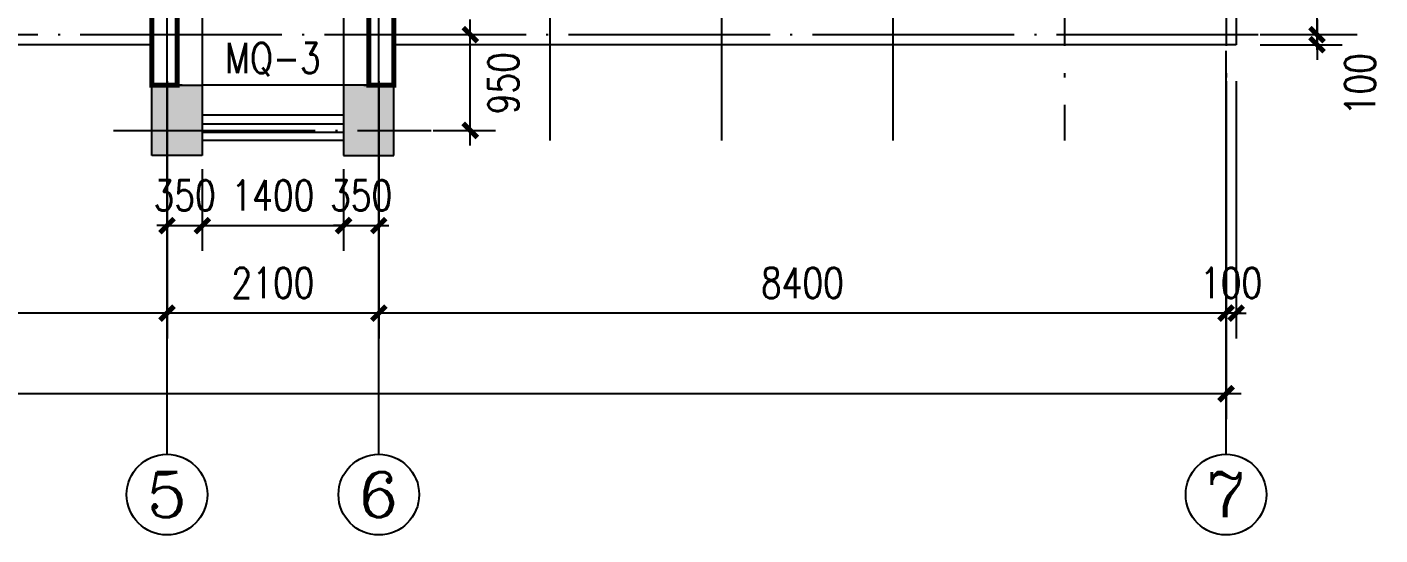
# Model space of a CAD drawing. Extents: x 535358 to 858566, y -185481 to -98609.
# Drawn here: x 672971 to 686385, y -138195 to -133158 of the extents above; entities that cross this region are included whole.
import ezdxf
from ezdxf.enums import TextEntityAlignment as Align

# ---------------------------------------------------------------- set-up
doc = ezdxf.new("R2010")
doc.units = 0
doc.header["$LTSCALE"] = 1000
doc.header["$MEASUREMENT"] = 0
doc.linetypes.add('ACAD_ISO04W100', pattern=[30.5, 24, -3, 0.5, -3])
doc.linetypes.add('DOTE', pattern=[2.42, 2, -0.2, 0.02, -0.2])
doc.layers.get('0').update_dxf_attribs({"linetype": 'CONTINUOUS'})
doc.layers.get('DEFPOINTS').update_dxf_attribs({"linetype": 'CONTINUOUS'})
for name, color, linetype in [('AXIS', 3, 'CONTINUOUS'), ('AXIS_TEXT', 3, 'CONTINUOUS'), ('COLUMN', 7, 'CONTINUOUS'), ('DOTE', 1, 'DOTE'), ('PUB_DIM', 3, 'CONTINUOUS'), ('PUB_WALL', 255, 'CONTINUOUS'), ('SOLID_HATCH', 251, 'CONTINUOUS'), ('WALL', 151, 'CONTINUOUS'), ('WINDOW', 2, 'CONTINUOUS'), ('WINDOW_TEXT', 7, 'CONTINUOUS')]:
    doc.layers.add(name, color=color, linetype=linetype)
doc.styles.add('_SIMPLEX', font='SIMPLEX.shx', dxfattribs={"width": 0.8})
doc.styles.add('COMPLEX', font='COMPLEX.shx')
doc.styles.add('dim_font', font='SIMPLEX.shx', dxfattribs={"width": 0.8})
doc.styles.add('SIMPLEX', font='SIMPLEX.SHX')
doc.dimstyles.new('DIMN', dxfattribs={"dimtxt": 300, "dimasz": 100, "dimexe": 250, "dimexo": 300, "dimgap": 0, "dimtad": 0, "dimdec": 0, "dimzin": 0, "dimdsep": 46, "dimtxsty": 'dim_font', "dimblk": 'ARCHTICK', "dimcen": 0.09, "dimdle": 150, "dimclrt": 7, "dimazin": 0, "dimtfac": 1, "dimtdec": 0, "dimtix": 1, "dimtmove": 2, "dimatfit": 3, "dimldrblk": 'ARCHTICK', "dimfxl": 1, "dimtvp": 1, "dimtolj": 1, "dimtzin": 0, "dimarcsym": 0})

# ---------------------------------------------------------------- blocks, each defined once
blk = doc.blocks.new('_archtick')
at = {"const_width": 0.5}
blk.add_lwpolyline([(-0.7, -0.7), (0.7, 0.7)], dxfattribs=at)
blk = doc.blocks.new('*D872')
at = {"layer": 'AXIS', "color": 0, "lineweight": -2, "transparency": 16777216}
for p, q in [((674359, -133695), (674359, -136245)), ((676459, -133695), (676459, -136245)), ((676609, -135995), (674209, -135995))]:
    blk.add_line(p, q, dxfattribs=at)
at = {"layer": 'DEFPOINTS', "color": 0, "transparency": 16777216}
for p in [(674359, -133395), (676459, -133395), (674359, -135995)]:
    blk.add_point(p, dxfattribs=at)
at = {"layer": 'AXIS', "color": 0, "lineweight": -2, "transparency": 16777216, "xscale": 100, "yscale": 100, "zscale": 100, "rotation": 180}
blk.add_blockref('_archtick', (674359, -135995), dxfattribs=at)
at = {"layer": 'AXIS', "color": 0, "lineweight": -2, "transparency": 16777216, "xscale": 100, "yscale": 100, "zscale": 100}
blk.add_blockref('_archtick', (676459, -135995), dxfattribs=at)
at = {"layer": 'AXIS', "color": 7, "transparency": 16777216, "insert": (675409, -135695), "char_height": 300, "attachment_point": 5, "style": 'dim_font'}
blk.add_mtext('\\A1;2100', dxfattribs=at)
blk = doc.blocks.new('*D873')
at = {"layer": 'AXIS', "color": 0, "lineweight": -2, "transparency": 16777216}
for p, q in [((669859, -133695), (669859, -136245)), ((674359, -133695), (674359, -136245)), ((674509, -135995), (669709, -135995))]:
    blk.add_line(p, q, dxfattribs=at)
at = {"layer": 'DEFPOINTS', "color": 0, "transparency": 16777216}
for p in [(669859, -133395), (674359, -133395), (669859, -135995)]:
    blk.add_point(p, dxfattribs=at)
at = {"layer": 'AXIS', "color": 0, "lineweight": -2, "transparency": 16777216, "xscale": 100, "yscale": 100, "zscale": 100, "rotation": 180}
blk.add_blockref('_archtick', (669859, -135995), dxfattribs=at)
at = {"layer": 'AXIS', "color": 0, "lineweight": -2, "transparency": 16777216, "xscale": 100, "yscale": 100, "zscale": 100}
blk.add_blockref('_archtick', (674359, -135995), dxfattribs=at)
at = {"layer": 'AXIS', "color": 7, "transparency": 16777216, "insert": (672109, -135695), "char_height": 300, "attachment_point": 5, "style": 'dim_font'}
blk.add_mtext('\\A1;4500', dxfattribs=at)
blk = doc.blocks.new('*D877')
at = {"layer": 'AXIS', "color": 0, "lineweight": -2, "transparency": 16777216}
for p, q in [((657759, -133695), (657759, -137045)), ((684859, -133695), (684859, -137045)), ((685009, -136795), (657609, -136795))]:
    blk.add_line(p, q, dxfattribs=at)
at = {"layer": 'DEFPOINTS', "color": 0, "transparency": 16777216}
for p in [(657759, -133395), (684859, -133395), (657759, -136795)]:
    blk.add_point(p, dxfattribs=at)
at = {"layer": 'AXIS', "color": 0, "lineweight": -2, "transparency": 16777216, "xscale": 100, "yscale": 100, "zscale": 100, "rotation": 180}
blk.add_blockref('_archtick', (657759, -136795), dxfattribs=at)
at = {"layer": 'AXIS', "color": 0, "lineweight": -2, "transparency": 16777216, "xscale": 100, "yscale": 100, "zscale": 100}
blk.add_blockref('_archtick', (684859, -136795), dxfattribs=at)
at = {"layer": 'AXIS', "color": 7, "transparency": 16777216, "insert": (671309, -136495), "char_height": 300, "attachment_point": 5, "style": 'dim_font'}
blk.add_mtext('\\A1;27100', dxfattribs=at)
blk = doc.blocks.new('_axiso')
blk.add_circle((0, 0), 0.5)
at = {"layer": 'AXIS_TEXT', "style": 'COMPLEX', "width": 1.041667}
blk.add_attdef('A', text='', height=0.56, dxfattribs=at).set_placement((-0.25, -0.28), (0.25, -0.28), align=Align.FIT)
blk = doc.blocks.new('*D878')
at = {"layer": 'AXIS', "color": 0, "lineweight": -2, "transparency": 16777216}
for p, q in [((676459, -133695), (676459, -136245)), ((684859, -133695), (684859, -136245)), ((685009, -135995), (676309, -135995))]:
    blk.add_line(p, q, dxfattribs=at)
at = {"layer": 'DEFPOINTS', "color": 0, "transparency": 16777216}
for p in [(676459, -133395), (684859, -133395), (676459, -135995)]:
    blk.add_point(p, dxfattribs=at)
at = {"layer": 'AXIS', "color": 0, "lineweight": -2, "transparency": 16777216, "xscale": 100, "yscale": 100, "zscale": 100, "rotation": 180}
blk.add_blockref('_archtick', (676459, -135995), dxfattribs=at)
at = {"layer": 'AXIS', "color": 0, "lineweight": -2, "transparency": 16777216, "xscale": 100, "yscale": 100, "zscale": 100}
blk.add_blockref('_archtick', (684859, -135995), dxfattribs=at)
at = {"layer": 'AXIS', "color": 7, "transparency": 16777216, "insert": (680659, -135695), "char_height": 300, "attachment_point": 5, "style": 'dim_font'}
blk.add_mtext('\\A1;8400', dxfattribs=at)
blk = doc.blocks.new('*D912')
at = {"layer": 'DEFPOINTS', "color": 0, "transparency": 16777216}
for p in [(674359, -134266), (674709, -134266), (674709, -135127)]:
    blk.add_point(p, dxfattribs=at)
at = {"layer": 'PUB_DIM', "color": 0, "lineweight": -2, "transparency": 16777216}
for p, q in [((674359, -134566), (674359, -135377)), ((674709, -134566), (674709, -135377)), ((674359, -135127), (674259, -135127)), ((674359, -135127), (674709, -135127)), ((674709, -135127), (674809, -135127))]:
    blk.add_line(p, q, dxfattribs=at)
at = {"layer": 'PUB_DIM', "color": 0, "lineweight": -2, "transparency": 16777216, "xscale": 100, "yscale": 100, "zscale": 100}
blk.add_blockref('_archtick', (674359, -135127), dxfattribs=at)
at = {"layer": 'PUB_DIM', "color": 0, "lineweight": -2, "transparency": 16777216, "xscale": 100, "yscale": 100, "zscale": 100, "rotation": 180}
blk.add_blockref('_archtick', (674709, -135127), dxfattribs=at)
at = {"layer": 'PUB_DIM', "color": 7, "transparency": 16777216, "insert": (674534, -134827), "char_height": 300, "attachment_point": 5, "style": 'dim_font'}
blk.add_mtext('\\A1;350', dxfattribs=at)
blk = doc.blocks.new('*D913')
at = {"layer": 'DEFPOINTS', "color": 0, "transparency": 16777216}
for p in [(674709, -134266), (676109, -134266), (676109, -135127)]:
    blk.add_point(p, dxfattribs=at)
at = {"layer": 'PUB_DIM', "color": 0, "lineweight": -2, "transparency": 16777216}
for p, q in [((674709, -134566), (674709, -135377)), ((676109, -134566), (676109, -135377)), ((674559, -135127), (676259, -135127))]:
    blk.add_line(p, q, dxfattribs=at)
at = {"layer": 'PUB_DIM', "color": 0, "lineweight": -2, "transparency": 16777216, "xscale": 100, "yscale": 100, "zscale": 100, "rotation": 180}
blk.add_blockref('_archtick', (674709, -135127), dxfattribs=at)
at = {"layer": 'PUB_DIM', "color": 0, "lineweight": -2, "transparency": 16777216, "xscale": 100, "yscale": 100, "zscale": 100}
blk.add_blockref('_archtick', (676109, -135127), dxfattribs=at)
at = {"layer": 'PUB_DIM', "color": 7, "transparency": 16777216, "insert": (675409, -134827), "char_height": 300, "attachment_point": 5, "style": 'dim_font'}
blk.add_mtext('\\A1;1400', dxfattribs=at)
blk = doc.blocks.new('*D914')
at = {"layer": 'DEFPOINTS', "color": 0, "transparency": 16777216}
for p in [(676109, -134266), (676459, -134266), (676459, -135127)]:
    blk.add_point(p, dxfattribs=at)
at = {"layer": 'PUB_DIM', "color": 0, "lineweight": -2, "transparency": 16777216}
for p, q in [((676109, -134566), (676109, -135377)), ((676459, -134566), (676459, -135377)), ((676109, -135127), (676009, -135127)), ((676109, -135127), (676459, -135127)), ((676459, -135127), (676559, -135127))]:
    blk.add_line(p, q, dxfattribs=at)
at = {"layer": 'PUB_DIM', "color": 0, "lineweight": -2, "transparency": 16777216, "xscale": 100, "yscale": 100, "zscale": 100}
blk.add_blockref('_archtick', (676109, -135127), dxfattribs=at)
at = {"layer": 'PUB_DIM', "color": 0, "lineweight": -2, "transparency": 16777216, "xscale": 100, "yscale": 100, "zscale": 100, "rotation": 180}
blk.add_blockref('_archtick', (676459, -135127), dxfattribs=at)
at = {"layer": 'PUB_DIM', "color": 7, "transparency": 16777216, "insert": (676284, -134827), "char_height": 300, "attachment_point": 5, "style": 'dim_font'}
blk.add_mtext('\\A1;350', dxfattribs=at)
blk = doc.blocks.new('*D916')
at = {"layer": 'AXIS', "color": 0, "lineweight": -2, "transparency": 16777216}
for p, q in [((684859, -133695), (684859, -136245)), ((684959, -133695), (684959, -136245)), ((684859, -135995), (684759, -135995)), ((684959, -135995), (684859, -135995)), ((684959, -135995), (685059, -135995))]:
    blk.add_line(p, q, dxfattribs=at)
at = {"layer": 'DEFPOINTS', "color": 0, "transparency": 16777216}
for p in [(684859, -133395), (684959, -133395), (684859, -135995)]:
    blk.add_point(p, dxfattribs=at)
at = {"layer": 'AXIS', "color": 0, "lineweight": -2, "transparency": 16777216, "xscale": 100, "yscale": 100, "zscale": 100}
blk.add_blockref('_archtick', (684859, -135995), dxfattribs=at)
at = {"layer": 'AXIS', "color": 0, "lineweight": -2, "transparency": 16777216, "xscale": 100, "yscale": 100, "zscale": 100, "rotation": 180}
blk.add_blockref('_archtick', (684959, -135995), dxfattribs=at)
at = {"layer": 'AXIS', "color": 7, "transparency": 16777216, "insert": (684909, -135695), "char_height": 300, "attachment_point": 5, "style": 'dim_font'}
blk.add_mtext('\\A1;100', dxfattribs=at)
blk = doc.blocks.new('_wblk')
for p, q in [((-0.5, 0.5), (0.5, 0.5)), ((0.5, 0.1667), (-0.5, 0.1667)), ((0.5, -0.1667), (-0.5, -0.1667)), ((-0.5, -0.5), (0.5, -0.5))]:
    blk.add_line(p, q)
at = {"layer": 'WINDOW_TEXT', "style": 'SIMPLEX', "flags": 9}
blk.add_attdef('A', text='', height=1, dxfattribs=at).set_placement((0, 1.5), align=Align.MIDDLE)
blk = doc.blocks.new('_FZH')
for p, q in [((-0.5, 0.5), (-0.5, -0.5)), ((0.5, 0.5), (-0.5, 0.5)), ((0.5, -0.5), (0.5, 0.5)), ((-0.5, -0.5), (0.5, -0.5))]:
    blk.add_line(p, q)
at = {"layer": 'SOLID_HATCH'}
blk.add_solid([(0.5, 0.5), (0.5, -0.5), (-0.5, 0.5), (-0.5, -0.5)], dxfattribs=at)
blk = doc.blocks.new('*D919')
at = {"layer": 'DEFPOINTS', "color": 0, "transparency": 16777216}
for p in [(684899, -132183), (685761, -132183), (684899, -133233)]:
    blk.add_point(p, dxfattribs=at)
at = {"layer": 'PUB_DIM', "color": 0, "lineweight": -2, "transparency": 16777216}
for p, q in [((685761, -133383), (685761, -132033)), ((685199, -132183), (686011, -132183)), ((685199, -133233), (686011, -133233))]:
    blk.add_line(p, q, dxfattribs=at)
at = {"layer": 'PUB_DIM', "color": 0, "lineweight": -2, "transparency": 16777216, "xscale": 100, "yscale": 100, "zscale": 100}
for p, rotation in [((685761, -132183), 90), ((685761, -133233), 270)]:
    blk.add_blockref('_archtick', p, dxfattribs=dict(at, rotation=rotation))
at = {"layer": 'PUB_DIM', "color": 7, "transparency": 16777216, "insert": (686188, -132580), "char_height": 300, "attachment_point": 5, "rotation": 90, "style": 'dim_font'}
blk.add_mtext('\\A1;1050', dxfattribs=at)
blk = doc.blocks.new('*D921')
at = {"layer": 'DEFPOINTS', "color": 0, "transparency": 16777216}
for p in [(684899, -133233), (684899, -133333), (685761, -133333)]:
    blk.add_point(p, dxfattribs=at)
at = {"layer": 'PUB_DIM', "color": 0, "lineweight": -2, "transparency": 16777216}
for p, q in [((685761, -133083), (685761, -133483)), ((685199, -133233), (686011, -133233)), ((685199, -133333), (686011, -133333))]:
    blk.add_line(p, q, dxfattribs=at)
at = {"layer": 'PUB_DIM', "color": 0, "lineweight": -2, "transparency": 16777216, "xscale": 100, "yscale": 100, "zscale": 100}
for p, rotation in [((685761, -133233), 90), ((685761, -133333), 270)]:
    blk.add_blockref('_archtick', p, dxfattribs=dict(at, rotation=rotation))
at = {"layer": 'PUB_DIM', "color": 7, "transparency": 16777216, "insert": (686188, -133725), "char_height": 300, "attachment_point": 5, "rotation": 90, "style": 'dim_font'}
blk.add_mtext('\\A1;100', dxfattribs=at)
blk = doc.blocks.new('*D1152')
at = {"layer": 'DEFPOINTS', "color": 0, "transparency": 16777216}
for p in [(676707, -133233), (677366, -133233), (676699, -134183)]:
    blk.add_point(p, dxfattribs=at)
at = {"layer": 'PUB_DIM', "color": 0, "lineweight": -2, "transparency": 16777216}
for p, q in [((677366, -134333), (677366, -133083)), ((677007, -133233), (677616, -133233)), ((676999, -134183), (677616, -134183))]:
    blk.add_line(p, q, dxfattribs=at)
at = {"layer": 'PUB_DIM', "color": 0, "lineweight": -2, "transparency": 16777216, "xscale": 100, "yscale": 100, "zscale": 100}
for p, rotation in [((677366, -133233), 90), ((677366, -134183), 270)]:
    blk.add_blockref('_archtick', p, dxfattribs=dict(at, rotation=rotation))
at = {"layer": 'PUB_DIM', "color": 7, "transparency": 16777216, "insert": (677694, -133715), "char_height": 300, "attachment_point": 5, "rotation": 90, "style": 'dim_font'}
blk.add_mtext('\\A1;950', dxfattribs=at)

msp = doc.modelspace()

# ---------------------------------------------------------------- linework, layer by layer
at = {"layer": 'AXIS'}
for p, q in [((674358.9, -137394.9), (674358.9, -133394.9)), ((676458.9, -137394.9), (676458.9, -133394.9)), ((684858.9, -137394.9), (684858.9, -133394.9))]:
    msp.add_line(p, q, dxfattribs=at)
at = {"layer": 'DOTE'}
for p, q in [((674358.9, -134282.7), (674358.9, -122949.4)), ((676458.9, -134282.7), (676458.9, -122949.4)), ((678158.9, -134282.7), (678158.9, -122949.4)), ((679858.9, -134282.7), (679858.9, -122949.4)), ((681558.9, -134282.7), (681558.9, -122949.4)), ((656558.9, -133232.7), (686158.9, -133232.7)), ((673829, -134182.7), (676976.8, -134182.7))]:
    msp.add_line(p, q, dxfattribs=at)
at = {"layer": 'DOTE', "linetype": 'ACAD_ISO04W100', "ltscale": 0.09}
for p, q in [((683258.9, -122949.4), (683258.9, -134282.7)), ((684858.9, -122949.4), (684858.9, -134282.7))]:
    msp.add_line(p, q, dxfattribs=at)
at = {"layer": 'PUB_WALL', "const_width": 50}
for points in [[(674208.9, -129432.7), (674208.9, -133732.7), (674458.9, -133732.7), (674458.9, -129682.7)], [(676358.9, -129682.7), (676358.9, -133732.7), (676608.9, -133732.7), (676408.9, -133732.7), (676608.9, -133732.7), (676608.9, -129432.7), (676408.9, -129432.7)]]:
    msp.add_lwpolyline(points, dxfattribs=at)
msp.add_lwpolyline([(674408.9, -133732.7), (674208.9, -133732.7)], close=True, dxfattribs=at)
at = {"layer": 'WALL'}
for p, q in [((674708.9, -124032.7), (674708.9, -134432.7)), ((676108.9, -124032.7), (676108.9, -134432.7)), ((674208.9, -129432.7), (674208.9, -133732.7)), ((676608.9, -129432.7), (676608.9, -133732.7)), ((674458.9, -129682.7), (674458.9, -133732.7)), ((676358.9, -129682.7), (676358.9, -133732.7)), ((684958.9, -132082.7), (684958.9, -133332.7)), ((674208.9, -133332.7), (669158.9, -133332.7)), ((683158.9, -133332.7), (676608.9, -133332.7)), ((684958.9, -133332.7), (683158.9, -133332.7)), ((674208.9, -133732.7), (674408.9, -133732.7)), ((674408.9, -133732.7), (674208.9, -133732.7)), ((674508.9, -133732.7), (674208.9, -133732.7)), ((676108.9, -133732.7), (674708.9, -133732.7)), ((676308.9, -133732.7), (676608.9, -133732.7)), ((676408.9, -133732.7), (676608.9, -133732.7)), ((676408.9, -133732.7), (676608.9, -133732.7)), ((676108.9, -134032.7), (674708.9, -134032.7)), ((676108.9, -134282.7), (674708.9, -134282.7)), ((674708.9, -134432.7), (674208.9, -134432.7)), ((676108.9, -134432.7), (676608.9, -134432.7))]:
    msp.add_line(p, q, dxfattribs=at)

# ---------------------------------------------------------------- block references
at = {"layer": 'AXIS'}
ref = msp.add_blockref('_axiso', (674358.9, -137794.9), dxfattribs=dict(at, xscale=800, yscale=800, zscale=800))
ref.add_attrib('A', '5', dxfattribs={"layer": 'AXIS_TEXT', "height": 448, "style": 'COMPLEX', "width": 1.339286}).set_placement((674158.9, -138018.9), (674558.9, -138018.9), align=Align.FIT)
ref = msp.add_blockref('_axiso', (676458.9, -137794.9), dxfattribs=dict(at, xscale=800, yscale=800, zscale=800))
ref.add_attrib('A', '6', dxfattribs={"layer": 'AXIS_TEXT', "height": 448, "style": 'COMPLEX', "width": 1.339286}).set_placement((676258.9, -138018.9), (676658.9, -138018.9), align=Align.FIT)
ref = msp.add_blockref('_axiso', (684858.9, -137794.9), dxfattribs=dict(at, xscale=800, yscale=800, zscale=800))
ref.add_attrib('A', '7', dxfattribs={"layer": 'AXIS_TEXT', "height": 448, "style": 'COMPLEX', "width": 1.339286}).set_placement((684658.9, -138018.9), (685058.9, -138018.9), align=Align.FIT)
at = {"layer": 'COLUMN', "yscale": 700, "zscale": 500, "rotation": 180}
for p, xscale in [((674458.9, -134082.7), -500), ((676358.9, -134082.7), 500)]:
    msp.add_blockref('_FZH', p, dxfattribs=dict(at, xscale=xscale))
at = {"layer": 'WINDOW'}
ref = msp.add_blockref('_wblk', (675408.9, -134157.7), dxfattribs=dict(at, xscale=-1400, yscale=250.0000000000582, zscale=1500))
ref.add_attrib('A', 'MQ-3', dxfattribs={"layer": 'WINDOW_TEXT', "height": 300, "style": '_SIMPLEX', "width": 0.8, "flags": 8}).set_placement((675408.9, -133479.3), align=Align.MIDDLE)

# ---------------------------------------------------------------- dimensions: what is measured, and where the dimension line sits
at = {"layer": 'AXIS'}
for base, p1, p2, picture, middle in [((657758.9, -136794.9), (684858.9, -133394.9), (657758.9, -133394.9), '*D877', (671308.9, -136494.9)), ((669858.9, -135994.9), (674358.9, -133394.9), (669858.9, -133394.9), '*D873', (672108.9, -135694.9)), ((674358.9, -135994.9), (676458.9, -133394.9), (674358.9, -133394.9), '*D872', (675408.9, -135694.9)), ((676458.9, -135994.9), (684858.9, -133394.9), (676458.9, -133394.9), '*D878', (680658.9, -135694.9)), ((684858.9, -135994.9), (684958.9, -133394.9), (684858.9, -133394.9), '*D916', (684908.9, -135694.9))]:
    dim = msp.add_linear_dim(base=base, p1=p1, p2=p2, angle=180, dimstyle='DIMN', dxfattribs=at)
    dim.commit()
    dim.dimension.update_dxf_attribs({"geometry": picture, "text_midpoint": middle})
at = {"layer": 'PUB_DIM', "color": 30}
for base, p1, p2, angle, picture, middle in [((685761, -132182.7), (684899.4, -133232.7), (684899.4, -132182.7), 90, '*D919', (686188.1, -132580.2)), ((677365.8, -133232.7), (676699, -134182.7), (676707.3, -133232.7), 270, '*D1152', (677693.9, -133715.3)), ((685761, -133332.7), (684899.4, -133232.7), (684899.4, -133332.7), 270, '*D921', (686188.1, -133725))]:
    dim = msp.add_linear_dim(base=base, p1=p1, p2=p2, angle=angle, dimstyle='DIMN', dxfattribs=at)
    dim.commit()
    dim.dimension.update_dxf_attribs({"geometry": picture, "text_midpoint": middle, "dimtype": 160})
for base, p1, p2, picture, middle in [((674708.9, -135127.1), (674358.9, -134265.5), (674708.9, -134265.5), '*D912', (674533.9, -134827.1)), ((676108.9, -135127.1), (674708.9, -134265.5), (676108.9, -134265.5), '*D913', (675408.9, -134827.1)), ((676458.9, -135127.1), (676108.9, -134265.5), (676458.9, -134265.5), '*D914', (676283.9, -134827.1))]:
    dim = msp.add_linear_dim(base=base, p1=p1, p2=p2, dimstyle='DIMN', dxfattribs=at)
    dim.commit()
    dim.dimension.update_dxf_attribs({"geometry": picture, "text_midpoint": middle})

doc.saveas('drawing.dxf')
